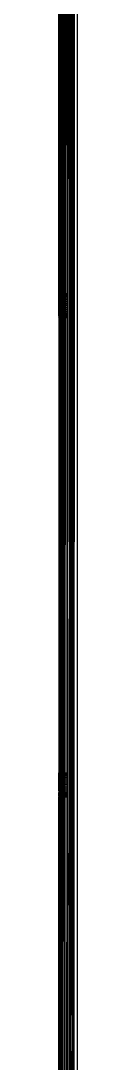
# Model space of a CAD drawing. Header units: inches. Extents: x 12 to 4609, y 5 to 3256.
# Drawn here: x 783.7 to 787.5, y 2033.7 to 2251.2 of the extents above; entities that cross this region are included whole.
import ezdxf

# ---------------------------------------------------------------- set-up
doc = ezdxf.new("R2010")
doc.units = ezdxf.units.IN
doc.header["$MEASUREMENT"] = 0

msp = doc.modelspace()

# ---------------------------------------------------------------- linework, layer by layer
for p, q in [((784.43, 2546.79), (784.12, 1736.45)), ((784.43, 2546.79), (784.32, 1736.72)), ((785.78, 2545.65), (785.27, 1737.59)), ((785.38, 1737.68), (785.78, 2545.65)), ((785.84, 1967.94), (786.32, 2545.27)), ((786.1, 2545.42), (785.89, 2126.46)), ((786.16, 2119.53), (786.16, 2545.38)), ((786.32, 2545.27), (786.16, 1952.31)), ((786.16, 2119.53), (786.32, 2545.27)), ((786.9, 2544.89), (786.32, 1738.35)), ((786.56, 2154.06), (786.44, 2545.19)), ((786.52, 2088.18), (786.44, 2545.19)), ((786.5, 2043.73), (786.44, 2545.19)), ((786.53, 2545.13), (786.59, 2212.41)), ((786.9, 2544.89), (786.78, 1738.65)), ((787.49, 2544.51), (787.49, 1739.11)), ((785.94, 2295.26), (785.89, 2126.46)), ((786.01, 1738.14), (785.94, 2295.26)), ((783.69, 2194.31), (783.69, 2289.31)), ((783.75, 2289.31), (783.75, 2194.31)), ((783.83, 2194.31), (783.85, 2289.31)), ((783.93, 2289.31), (783.93, 2194.31)), ((784.05, 2194.31), (784.07, 2289.31)), ((784.26, 2289.31), (784.23, 2194.31)), ((784.62, 2194.31), (784.66, 2289.31)), ((784.79, 2289.31), (784.79, 2194.31)), ((784.83, 2289.31), (784.82, 2194.31)), ((785.08, 2194.31), (785.13, 2289.31)), ((785.35, 2289.31), (785.33, 2194.31)), ((786.62, 2257.26), (786.59, 2212.41)), ((786.59, 2212.41), (786.56, 2154.06)), ((783.69, 2194.27), (783.69, 2194.31)), ((783.69, 2194.31), (783.75, 2194.31)), ((783.69, 2194.16), (783.69, 2194.27)), ((783.69, 2194.27), (783.75, 2194.27)), ((783.69, 2194.16), (783.75, 2194.16)), ((783.69, 2193.97), (783.69, 2194.16)), ((783.75, 2194.31), (783.83, 2194.31)), ((783.75, 2194.31), (783.75, 2194.27)), ((783.75, 2194.27), (783.83, 2194.27)), ((783.75, 2194.27), (783.75, 2194.16)), ((783.75, 2194.16), (783.83, 2194.16)), ((783.75, 2194.16), (783.75, 2193.97)), ((783.83, 2194.31), (783.93, 2194.31)), ((783.83, 2194.27), (783.83, 2194.31)), ((783.83, 2194.27), (783.93, 2194.27)), ((783.83, 2194.16), (783.83, 2194.27)), ((783.83, 2194.16), (783.93, 2194.16)), ((783.83, 2193.97), (783.83, 2194.16)), ((783.93, 2194.31), (784.05, 2194.31)), ((783.93, 2194.31), (783.93, 2194.27)), ((783.93, 2194.27), (784.05, 2194.27)), ((783.93, 2194.27), (783.93, 2194.16)), ((783.93, 2194.16), (784.05, 2194.16)), ((783.93, 2194.16), (783.93, 2193.97)), ((784.05, 2194.31), (784.23, 2194.31)), ((784.05, 2194.27), (784.05, 2194.31)), ((784.05, 2194.27), (784.23, 2194.27)), ((784.05, 2194.16), (784.05, 2194.27)), ((784.05, 2194.16), (784.23, 2194.16)), ((784.05, 2193.97), (784.05, 2194.16)), ((784.23, 2194.31), (784.23, 2194.27)), ((784.23, 2194.27), (784.23, 2194.16)), ((784.23, 2194.16), (784.23, 2193.97)), ((784.62, 2194.31), (784.79, 2194.31)), ((784.62, 2194.27), (784.62, 2194.31)), ((784.62, 2194.27), (784.79, 2194.27)), ((784.62, 2194.16), (784.62, 2194.27)), ((784.62, 2194.16), (784.79, 2194.16)), ((784.62, 2193.97), (784.62, 2194.16)), ((784.79, 2194.31), (784.82, 2194.31)), ((784.79, 2194.31), (784.79, 2194.27)), ((784.79, 2194.27), (784.82, 2194.27)), ((784.79, 2194.27), (784.79, 2194.16)), ((784.79, 2194.16), (784.82, 2194.16)), ((784.79, 2194.16), (784.79, 2193.97)), ((784.82, 2194.31), (785.08, 2194.31)), ((784.82, 2194.31), (784.82, 2194.27)), ((784.82, 2194.27), (785.08, 2194.27)), ((784.82, 2194.27), (784.82, 2194.16)), ((784.82, 2194.16), (785.08, 2194.16)), ((784.82, 2194.16), (784.82, 2193.97)), ((785.08, 2194.31), (785.33, 2194.31)), ((785.08, 2194.27), (785.08, 2194.31)), ((785.08, 2194.27), (785.33, 2194.27)), ((785.08, 2194.16), (785.08, 2194.27)), ((785.08, 2194.16), (785.33, 2194.16)), ((785.08, 2193.97), (785.08, 2194.16)), ((785.33, 2194.31), (785.33, 2194.27)), ((785.33, 2194.27), (785.33, 2194.16)), ((785.33, 2194.16), (785.33, 2193.97)), ((783.69, 2193.72), (783.69, 2193.97)), ((783.69, 2193.97), (783.75, 2193.97)), ((783.69, 2193.42), (783.69, 2193.72)), ((783.69, 2193.72), (783.75, 2193.72)), ((783.69, 2193.06), (783.69, 2193.42)), ((783.69, 2193.42), (783.75, 2193.42)), ((783.69, 2192.66), (783.69, 2193.06)), ((783.69, 2193.06), (783.75, 2193.06)), ((783.69, 2192.24), (783.69, 2192.66)), ((783.69, 2192.66), (783.75, 2192.66)), ((783.69, 2192.24), (783.75, 2192.24)), ((783.69, 2191.81), (783.69, 2192.24)), ((783.75, 2193.97), (783.83, 2193.97)), ((783.75, 2193.97), (783.75, 2193.72)), ((783.75, 2193.72), (783.83, 2193.72)), ((783.75, 2193.72), (783.75, 2193.42)), ((783.75, 2193.42), (783.83, 2193.42)), ((783.75, 2193.42), (783.75, 2193.06)), ((783.75, 2193.06), (783.83, 2193.06)), ((783.75, 2193.06), (783.75, 2192.66)), ((783.75, 2192.66), (783.83, 2192.66)), ((783.75, 2192.66), (783.75, 2192.24)), ((783.75, 2192.24), (783.83, 2192.24)), ((783.75, 2192.24), (783.75, 2191.81)), ((783.83, 2193.97), (783.93, 2193.97)), ((783.83, 2193.72), (783.83, 2193.97)), ((783.83, 2193.72), (783.93, 2193.72)), ((783.83, 2193.42), (783.83, 2193.72)), ((783.83, 2193.42), (783.93, 2193.42)), ((783.83, 2193.06), (783.83, 2193.42)), ((783.83, 2193.06), (783.93, 2193.06)), ((783.83, 2192.66), (783.83, 2193.06)), ((783.83, 2192.66), (783.93, 2192.66)), ((783.83, 2192.24), (783.83, 2192.66)), ((783.83, 2192.24), (783.93, 2192.24)), ((783.83, 2191.81), (783.83, 2192.24)), ((783.93, 2193.97), (784.05, 2193.97)), ((783.93, 2193.97), (783.93, 2193.72)), ((783.93, 2193.72), (784.05, 2193.72)), ((783.93, 2193.72), (783.93, 2193.42)), ((783.93, 2193.42), (784.05, 2193.42)), ((783.93, 2193.42), (783.93, 2193.06)), ((783.93, 2193.06), (784.05, 2193.06)), ((783.93, 2193.06), (783.93, 2192.66)), ((783.93, 2192.66), (784.05, 2192.66)), ((783.93, 2192.66), (783.93, 2192.24)), ((783.93, 2192.24), (784.05, 2192.24)), ((783.93, 2192.24), (783.93, 2191.81)), ((784.05, 2193.97), (784.23, 2193.97)), ((784.05, 2193.72), (784.05, 2193.97)), ((784.05, 2193.72), (784.23, 2193.72)), ((784.05, 2193.42), (784.05, 2193.72)), ((784.05, 2193.42), (784.23, 2193.42)), ((784.05, 2193.06), (784.05, 2193.42)), ((784.05, 2193.06), (784.23, 2193.06)), ((784.05, 2192.66), (784.05, 2193.06)), ((784.05, 2192.66), (784.23, 2192.66)), ((784.05, 2192.24), (784.05, 2192.66)), ((784.05, 2192.24), (784.23, 2192.24)), ((784.05, 2191.81), (784.05, 2192.24)), ((784.23, 2193.97), (784.23, 2193.72)), ((784.23, 2193.72), (784.23, 2193.42)), ((784.23, 2193.42), (784.23, 2193.06)), ((784.23, 2193.06), (784.23, 2192.66)), ((784.23, 2192.66), (784.23, 2192.24)), ((784.23, 2192.24), (784.23, 2191.81)), ((784.62, 2193.97), (784.79, 2193.97)), ((784.62, 2193.72), (784.62, 2193.97)), ((784.62, 2193.72), (784.79, 2193.72)), ((784.62, 2193.42), (784.62, 2193.72)), ((784.62, 2193.42), (784.79, 2193.42)), ((784.62, 2193.06), (784.62, 2193.42)), ((784.62, 2193.06), (784.79, 2193.06)), ((784.62, 2192.66), (784.62, 2193.06)), ((784.62, 2192.66), (784.79, 2192.66)), ((784.62, 2192.24), (784.62, 2192.66)), ((784.62, 2192.24), (784.79, 2192.24)), ((784.62, 2191.81), (784.62, 2192.24)), ((784.79, 2193.97), (784.82, 2193.97)), ((784.79, 2193.97), (784.79, 2193.72)), ((784.79, 2193.72), (784.82, 2193.72)), ((784.79, 2193.72), (784.79, 2193.42)), ((784.79, 2193.42), (784.82, 2193.42)), ((784.79, 2193.42), (784.79, 2193.06)), ((784.79, 2193.06), (784.82, 2193.06)), ((784.79, 2193.06), (784.79, 2192.66)), ((784.79, 2192.66), (784.82, 2192.66)), ((784.79, 2192.66), (784.79, 2192.24)), ((784.79, 2192.24), (784.82, 2192.24)), ((784.79, 2192.24), (784.79, 2191.81)), ((784.82, 2193.97), (785.08, 2193.97)), ((784.82, 2193.97), (784.82, 2193.72)), ((784.82, 2193.72), (785.08, 2193.72)), ((784.82, 2193.72), (784.82, 2193.42)), ((784.82, 2193.42), (785.08, 2193.42)), ((784.82, 2193.42), (784.82, 2193.06)), ((784.82, 2193.06), (785.08, 2193.06)), ((784.82, 2193.06), (784.82, 2192.66)), ((784.82, 2192.66), (785.08, 2192.66)), ((784.82, 2192.66), (784.82, 2192.24)), ((784.82, 2192.24), (785.08, 2192.24)), ((784.82, 2192.24), (784.82, 2191.81)), ((785.08, 2193.97), (785.33, 2193.97)), ((785.08, 2193.72), (785.08, 2193.97)), ((785.08, 2193.72), (785.33, 2193.72)), ((785.08, 2193.42), (785.08, 2193.72)), ((785.08, 2193.42), (785.33, 2193.42)), ((785.08, 2193.06), (785.08, 2193.42)), ((785.08, 2193.06), (785.33, 2193.06)), ((785.08, 2192.66), (785.08, 2193.06)), ((785.08, 2192.66), (785.33, 2192.66)), ((785.08, 2192.24), (785.08, 2192.66)), ((785.08, 2192.24), (785.33, 2192.24)), ((785.08, 2191.81), (785.08, 2192.24)), ((785.33, 2193.97), (785.33, 2193.72)), ((785.33, 2193.72), (785.33, 2193.42)), ((785.33, 2193.42), (785.33, 2193.06)), ((785.33, 2193.06), (785.33, 2192.66)), ((785.33, 2192.66), (785.33, 2192.24)), ((785.33, 2192.24), (785.33, 2191.81)), ((783.75, 2191.81), (783.69, 2191.81)), ((783.69, 2191.37), (783.69, 2191.81)), ((783.69, 2190.95), (783.69, 2191.37)), ((783.69, 2191.37), (783.75, 2191.37)), ((783.69, 2190.56), (783.69, 2190.95)), ((783.69, 2190.95), (783.75, 2190.95)), ((783.69, 2190.2), (783.69, 2190.56)), ((783.69, 2190.56), (783.75, 2190.56)), ((783.69, 2189.89), (783.69, 2190.2)), ((783.69, 2190.2), (783.75, 2190.2)), ((783.69, 2189.64), (783.69, 2189.89)), ((783.69, 2189.89), (783.75, 2189.89)), ((783.83, 2191.81), (783.75, 2191.81)), ((783.75, 2191.81), (783.75, 2191.37)), ((783.75, 2191.37), (783.83, 2191.37)), ((783.75, 2191.37), (783.75, 2190.95)), ((783.75, 2190.95), (783.83, 2190.95)), ((783.75, 2190.95), (783.75, 2190.56)), ((783.75, 2190.56), (783.83, 2190.56)), ((783.75, 2190.56), (783.75, 2190.2)), ((783.75, 2190.2), (783.83, 2190.2)), ((783.75, 2190.2), (783.75, 2189.89)), ((783.75, 2189.89), (783.83, 2189.89)), ((783.75, 2189.89), (783.75, 2189.64)), ((783.93, 2191.81), (783.83, 2191.81)), ((783.83, 2191.37), (783.83, 2191.81)), ((783.83, 2191.37), (783.93, 2191.37)), ((783.83, 2190.95), (783.83, 2191.37)), ((783.83, 2190.95), (783.93, 2190.95)), ((783.83, 2190.56), (783.83, 2190.95)), ((783.83, 2190.56), (783.93, 2190.56)), ((783.83, 2190.2), (783.83, 2190.56)), ((783.83, 2190.2), (783.93, 2190.2)), ((783.83, 2189.89), (783.83, 2190.2)), ((783.83, 2189.89), (783.93, 2189.89)), ((783.83, 2189.64), (783.83, 2189.89)), ((784.05, 2191.81), (783.93, 2191.81)), ((783.93, 2191.81), (783.93, 2191.37)), ((783.93, 2191.37), (784.05, 2191.37)), ((783.93, 2191.37), (783.93, 2190.95)), ((783.93, 2190.95), (784.05, 2190.95)), ((783.93, 2190.95), (783.93, 2190.56)), ((783.93, 2190.56), (784.05, 2190.56)), ((783.93, 2190.56), (783.93, 2190.2)), ((783.93, 2190.2), (784.05, 2190.2)), ((783.93, 2190.2), (783.93, 2189.89)), ((783.93, 2189.89), (784.05, 2189.89)), ((783.93, 2189.89), (783.93, 2189.64)), ((784.23, 2191.81), (784.05, 2191.81)), ((784.05, 2191.37), (784.05, 2191.81)), ((784.05, 2191.37), (784.23, 2191.37)), ((784.05, 2190.95), (784.05, 2191.37)), ((784.05, 2190.95), (784.23, 2190.95)), ((784.05, 2190.56), (784.05, 2190.95)), ((784.05, 2190.56), (784.23, 2190.56)), ((784.05, 2190.2), (784.05, 2190.56)), ((784.05, 2190.2), (784.23, 2190.2)), ((784.05, 2189.89), (784.05, 2190.2)), ((784.05, 2189.89), (784.23, 2189.89)), ((784.05, 2189.64), (784.05, 2189.89)), ((784.23, 2191.81), (784.23, 2191.37)), ((784.23, 2191.37), (784.23, 2190.95)), ((784.23, 2190.95), (784.23, 2190.56)), ((784.23, 2190.56), (784.23, 2190.2)), ((784.23, 2190.2), (784.23, 2189.89)), ((784.23, 2189.89), (784.23, 2189.64)), ((784.79, 2191.81), (784.62, 2191.81)), ((784.62, 2191.37), (784.62, 2191.81)), ((784.62, 2191.37), (784.79, 2191.37)), ((784.62, 2190.95), (784.62, 2191.37)), ((784.62, 2190.95), (784.79, 2190.95)), ((784.62, 2190.56), (784.62, 2190.95)), ((784.62, 2190.56), (784.79, 2190.56)), ((784.62, 2190.2), (784.62, 2190.56)), ((784.62, 2190.2), (784.79, 2190.2)), ((784.62, 2189.89), (784.62, 2190.2)), ((784.62, 2189.89), (784.79, 2189.89)), ((784.62, 2189.64), (784.62, 2189.89)), ((784.82, 2191.81), (784.79, 2191.81)), ((784.79, 2191.81), (784.79, 2191.37)), ((784.79, 2191.37), (784.82, 2191.37)), ((784.79, 2191.37), (784.79, 2190.95)), ((784.79, 2190.95), (784.82, 2190.95)), ((784.79, 2190.95), (784.79, 2190.56)), ((784.79, 2190.56), (784.82, 2190.56)), ((784.79, 2190.56), (784.79, 2190.2)), ((784.79, 2190.2), (784.82, 2190.2)), ((784.79, 2190.2), (784.79, 2189.89)), ((784.79, 2189.89), (784.82, 2189.89)), ((784.79, 2189.89), (784.79, 2189.64)), ((785.08, 2191.81), (784.82, 2191.81)), ((784.82, 2191.81), (784.82, 2191.37)), ((784.82, 2191.37), (785.08, 2191.37)), ((784.82, 2191.37), (784.82, 2190.95)), ((784.82, 2190.95), (785.08, 2190.95)), ((784.82, 2190.95), (784.82, 2190.56)), ((784.82, 2190.56), (785.08, 2190.56)), ((784.82, 2190.56), (784.82, 2190.2)), ((784.82, 2190.2), (785.08, 2190.2)), ((784.82, 2190.2), (784.82, 2189.89)), ((784.82, 2189.89), (785.08, 2189.89)), ((784.82, 2189.89), (784.82, 2189.64)), ((785.33, 2191.81), (785.08, 2191.81)), ((785.08, 2191.37), (785.08, 2191.81)), ((785.08, 2191.37), (785.33, 2191.37)), ((785.08, 2190.95), (785.08, 2191.37)), ((785.08, 2190.95), (785.33, 2190.95)), ((785.08, 2190.56), (785.08, 2190.95)), ((785.08, 2190.56), (785.33, 2190.56)), ((785.08, 2190.2), (785.08, 2190.56)), ((785.08, 2190.2), (785.33, 2190.2)), ((785.08, 2189.89), (785.08, 2190.2)), ((785.08, 2189.89), (785.33, 2189.89)), ((785.08, 2189.64), (785.08, 2189.89)), ((785.33, 2191.81), (785.33, 2191.37)), ((785.33, 2191.37), (785.33, 2190.95)), ((785.33, 2190.95), (785.33, 2190.56)), ((785.33, 2190.56), (785.33, 2190.2)), ((785.33, 2190.2), (785.33, 2189.89)), ((785.33, 2189.89), (785.33, 2189.64)), ((783.69, 2189.64), (783.75, 2189.64)), ((783.69, 2189.64), (783.69, 2189.46)), ((783.69, 2189.35), (783.69, 2189.46)), ((783.69, 2189.46), (783.75, 2189.46)), ((783.69, 2189.35), (783.69, 2189.31)), ((783.69, 2189.35), (783.75, 2189.35)), ((783.69, 2189.31), (783.75, 2189.31)), ((783.69, 2189.31), (783.69, 2094.31)), ((783.75, 2189.64), (783.83, 2189.64)), ((783.75, 2189.64), (783.75, 2189.46)), ((783.75, 2189.46), (783.83, 2189.46)), ((783.75, 2189.46), (783.75, 2189.35)), ((783.75, 2189.35), (783.83, 2189.35)), ((783.75, 2189.35), (783.75, 2189.31)), ((783.75, 2189.31), (783.83, 2189.31)), ((783.75, 2189.31), (783.75, 2094.31)), ((783.82, 2094.31), (783.83, 2189.31)), ((783.83, 2189.64), (783.93, 2189.64)), ((783.83, 2189.46), (783.83, 2189.64)), ((783.83, 2189.46), (783.93, 2189.46)), ((783.83, 2189.35), (783.83, 2189.46)), ((783.83, 2189.35), (783.93, 2189.35)), ((783.83, 2189.31), (783.83, 2189.35)), ((783.83, 2189.31), (783.93, 2189.31)), ((783.93, 2189.31), (783.92, 2094.31)), ((783.93, 2189.64), (784.05, 2189.64)), ((783.93, 2189.64), (783.93, 2189.46)), ((783.93, 2189.46), (784.05, 2189.46)), ((783.93, 2189.46), (783.93, 2189.35)), ((783.93, 2189.35), (784.05, 2189.35)), ((783.93, 2189.35), (783.93, 2189.31)), ((783.93, 2189.31), (784.05, 2189.31)), ((784.05, 2189.31), (783.99, 2094.31)), ((784.03, 2094.31), (784.05, 2189.31)), ((784.05, 2189.64), (784.23, 2189.64)), ((784.05, 2189.46), (784.05, 2189.64)), ((784.05, 2189.46), (784.23, 2189.46)), ((784.05, 2189.35), (784.05, 2189.46)), ((784.05, 2189.35), (784.23, 2189.35)), ((784.05, 2189.31), (784.05, 2189.35)), ((784.05, 2189.31), (784.23, 2189.31)), ((784.23, 2189.31), (784.21, 2094.31)), ((784.23, 2189.64), (784.23, 2189.46)), ((784.23, 2189.46), (784.23, 2189.35)), ((784.23, 2189.35), (784.23, 2189.31)), ((784.58, 2094.31), (784.62, 2189.31)), ((784.62, 2189.64), (784.79, 2189.64)), ((784.62, 2189.46), (784.62, 2189.64)), ((784.62, 2189.46), (784.79, 2189.46)), ((784.62, 2189.35), (784.62, 2189.46)), ((784.62, 2189.35), (784.79, 2189.35)), ((784.62, 2189.31), (784.62, 2189.35)), ((784.62, 2189.31), (784.79, 2189.31)), ((784.79, 2189.31), (784.78, 2094.31)), ((784.79, 2189.64), (784.82, 2189.64)), ((784.79, 2189.64), (784.79, 2189.46)), ((784.79, 2189.46), (784.82, 2189.46)), ((784.79, 2189.46), (784.79, 2189.35)), ((784.79, 2189.35), (784.82, 2189.35)), ((784.79, 2189.35), (784.79, 2189.31)), ((784.79, 2189.31), (784.82, 2189.31)), ((784.82, 2189.64), (785.08, 2189.64)), ((784.82, 2189.64), (784.82, 2189.46)), ((784.82, 2189.46), (785.08, 2189.46)), ((784.82, 2189.46), (784.82, 2189.35)), ((784.82, 2189.35), (785.08, 2189.35)), ((784.82, 2189.35), (784.82, 2189.31)), ((784.82, 2189.31), (785.08, 2189.31)), ((784.82, 2189.31), (784.82, 2094.31)), ((785.03, 2094.31), (785.08, 2189.31)), ((785.08, 2189.64), (785.33, 2189.64)), ((785.08, 2189.46), (785.08, 2189.64)), ((785.08, 2189.46), (785.33, 2189.46)), ((785.08, 2189.35), (785.08, 2189.46)), ((785.08, 2189.35), (785.33, 2189.35)), ((785.08, 2189.31), (785.08, 2189.35)), ((785.08, 2189.31), (785.33, 2189.31)), ((785.33, 2189.31), (785.32, 2094.31)), ((785.33, 2189.64), (785.33, 2189.46)), ((785.33, 2189.46), (785.33, 2189.35)), ((785.33, 2189.35), (785.33, 2189.31)), ((786.56, 2154.06), (786.52, 2088.18)), ((785.84, 1967.94), (785.89, 2126.46)), ((786.01, 1738.14), (786.16, 2119.53)), ((786.16, 1952.31), (786.16, 2119.53)), ((783.69, 2094.27), (783.69, 2094.31)), ((783.69, 2094.31), (783.75, 2094.31)), ((783.69, 2094.16), (783.69, 2094.27)), ((783.69, 2094.27), (783.75, 2094.27)), ((783.69, 2093.97), (783.69, 2094.16)), ((783.69, 2094.16), (783.75, 2094.16)), ((783.75, 2094.31), (783.82, 2094.31)), ((783.75, 2094.31), (783.75, 2094.27)), ((783.75, 2094.27), (783.82, 2094.27)), ((783.75, 2094.27), (783.75, 2094.16)), ((783.75, 2094.16), (783.82, 2094.16)), ((783.75, 2094.16), (783.75, 2093.97)), ((783.82, 2094.31), (783.92, 2094.31)), ((783.82, 2094.27), (783.82, 2094.31)), ((783.82, 2094.27), (783.92, 2094.27)), ((783.82, 2094.16), (783.82, 2094.27)), ((783.82, 2094.16), (783.92, 2094.16)), ((783.82, 2093.97), (783.82, 2094.16)), ((783.92, 2094.31), (783.99, 2094.31)), ((783.92, 2094.31), (783.92, 2094.27)), ((783.92, 2094.27), (783.99, 2094.27)), ((783.92, 2094.27), (783.92, 2094.16)), ((783.92, 2094.16), (783.99, 2094.16)), ((783.92, 2094.16), (783.92, 2093.97)), ((783.99, 2094.31), (784.03, 2094.31)), ((783.99, 2094.31), (783.99, 2094.27)), ((783.99, 2094.27), (784.03, 2094.27)), ((783.99, 2094.27), (783.99, 2094.16)), ((783.99, 2094.16), (784.03, 2094.16)), ((783.99, 2094.16), (783.99, 2093.97)), ((784.03, 2094.31), (784.21, 2094.31)), ((784.03, 2094.27), (784.03, 2094.31)), ((784.03, 2094.27), (784.21, 2094.27)), ((784.03, 2094.16), (784.03, 2094.27)), ((784.03, 2094.16), (784.21, 2094.16)), ((784.03, 2093.97), (784.03, 2094.16)), ((784.21, 2094.31), (784.21, 2094.27)), ((784.21, 2094.27), (784.21, 2094.16)), ((784.21, 2094.16), (784.21, 2093.97)), ((784.58, 2094.31), (784.78, 2094.31)), ((784.58, 2094.27), (784.58, 2094.31)), ((784.58, 2094.27), (784.78, 2094.27)), ((784.58, 2094.16), (784.58, 2094.27)), ((784.58, 2094.16), (784.78, 2094.16)), ((784.58, 2093.97), (784.58, 2094.16)), ((784.78, 2094.31), (784.82, 2094.31)), ((784.78, 2094.31), (784.78, 2094.27)), ((784.78, 2094.27), (784.82, 2094.27)), ((784.78, 2094.27), (784.78, 2094.16)), ((784.78, 2094.16), (784.82, 2094.16)), ((784.78, 2094.16), (784.78, 2093.97)), ((784.82, 2094.31), (785.03, 2094.31)), ((784.82, 2094.31), (784.82, 2094.27)), ((784.82, 2094.27), (785.03, 2094.27)), ((784.82, 2094.27), (784.82, 2094.16)), ((784.82, 2094.16), (785.03, 2094.16)), ((784.82, 2094.16), (784.82, 2093.97)), ((785.03, 2094.31), (785.32, 2094.31)), ((785.03, 2094.27), (785.03, 2094.31)), ((785.03, 2094.27), (785.32, 2094.27)), ((785.03, 2094.16), (785.03, 2094.27)), ((785.03, 2094.16), (785.32, 2094.16)), ((785.03, 2093.97), (785.03, 2094.16)), ((785.32, 2094.31), (785.32, 2094.27)), ((785.32, 2094.27), (785.32, 2094.16)), ((785.32, 2094.16), (785.32, 2093.97)), ((783.69, 2093.72), (783.69, 2093.97)), ((783.69, 2093.97), (783.75, 2093.97)), ((783.69, 2093.42), (783.69, 2093.72)), ((783.69, 2093.72), (783.75, 2093.72)), ((783.69, 2093.06), (783.69, 2093.42)), ((783.69, 2093.42), (783.75, 2093.42)), ((783.69, 2092.66), (783.69, 2093.06)), ((783.69, 2093.06), (783.75, 2093.06)), ((783.69, 2092.24), (783.69, 2092.66)), ((783.69, 2092.66), (783.75, 2092.66)), ((783.69, 2092.24), (783.75, 2092.24)), ((783.69, 2091.81), (783.69, 2092.24)), ((783.75, 2093.97), (783.82, 2093.97)), ((783.75, 2093.97), (783.75, 2093.72)), ((783.75, 2093.72), (783.82, 2093.72)), ((783.75, 2093.72), (783.75, 2093.42)), ((783.75, 2093.42), (783.82, 2093.42)), ((783.75, 2093.42), (783.75, 2093.06)), ((783.75, 2093.06), (783.82, 2093.06)), ((783.75, 2093.06), (783.75, 2092.66)), ((783.75, 2092.66), (783.82, 2092.66)), ((783.75, 2092.66), (783.75, 2092.24)), ((783.75, 2092.24), (783.82, 2092.24)), ((783.75, 2092.24), (783.75, 2091.81)), ((783.82, 2093.97), (783.92, 2093.97)), ((783.82, 2093.72), (783.82, 2093.97)), ((783.82, 2093.72), (783.92, 2093.72)), ((783.82, 2093.42), (783.82, 2093.72)), ((783.82, 2093.42), (783.92, 2093.42)), ((783.82, 2093.06), (783.82, 2093.42)), ((783.82, 2093.06), (783.92, 2093.06)), ((783.82, 2092.66), (783.82, 2093.06)), ((783.82, 2092.66), (783.92, 2092.66)), ((783.82, 2092.24), (783.82, 2092.66)), ((783.82, 2092.24), (783.92, 2092.24)), ((783.82, 2091.81), (783.82, 2092.24)), ((783.92, 2093.97), (783.99, 2093.97)), ((783.92, 2093.97), (783.92, 2093.72)), ((783.92, 2093.72), (783.99, 2093.72)), ((783.92, 2093.72), (783.92, 2093.42)), ((783.92, 2093.42), (783.99, 2093.42)), ((783.92, 2093.42), (783.92, 2093.06)), ((783.92, 2093.06), (783.99, 2093.06)), ((783.92, 2093.06), (783.92, 2092.66)), ((783.92, 2092.66), (783.99, 2092.66)), ((783.92, 2092.66), (783.92, 2092.24)), ((783.92, 2092.24), (783.99, 2092.24)), ((783.92, 2092.24), (783.92, 2091.81)), ((783.99, 2093.97), (784.03, 2093.97)), ((783.99, 2093.97), (783.99, 2093.72)), ((783.99, 2093.72), (784.03, 2093.72)), ((783.99, 2093.72), (783.99, 2093.42)), ((783.99, 2093.42), (784.03, 2093.42)), ((783.99, 2093.42), (783.99, 2093.06)), ((783.99, 2093.06), (784.03, 2093.06)), ((783.99, 2093.06), (783.99, 2092.66)), ((783.99, 2092.66), (784.03, 2092.66)), ((783.99, 2092.66), (783.99, 2092.24)), ((783.99, 2092.24), (784.03, 2092.24)), ((783.99, 2092.24), (783.99, 2091.81)), ((784.03, 2093.97), (784.21, 2093.97)), ((784.03, 2093.72), (784.03, 2093.97)), ((784.03, 2093.72), (784.21, 2093.72)), ((784.03, 2093.42), (784.03, 2093.72)), ((784.03, 2093.42), (784.21, 2093.42)), ((784.03, 2093.06), (784.03, 2093.42)), ((784.03, 2093.06), (784.21, 2093.06)), ((784.03, 2092.66), (784.03, 2093.06)), ((784.03, 2092.66), (784.21, 2092.66)), ((784.03, 2092.24), (784.03, 2092.66)), ((784.03, 2092.24), (784.21, 2092.24)), ((784.03, 2091.81), (784.03, 2092.24)), ((784.21, 2093.97), (784.21, 2093.72)), ((784.21, 2093.72), (784.21, 2093.42)), ((784.21, 2093.42), (784.21, 2093.06)), ((784.21, 2093.06), (784.21, 2092.66)), ((784.21, 2092.66), (784.21, 2092.24)), ((784.21, 2092.24), (784.21, 2091.81)), ((784.58, 2093.97), (784.78, 2093.97)), ((784.58, 2093.72), (784.58, 2093.97)), ((784.58, 2093.72), (784.78, 2093.72)), ((784.58, 2093.42), (784.58, 2093.72)), ((784.58, 2093.42), (784.78, 2093.42)), ((784.58, 2093.06), (784.58, 2093.42)), ((784.58, 2093.06), (784.78, 2093.06)), ((784.58, 2092.66), (784.58, 2093.06)), ((784.58, 2092.66), (784.78, 2092.66)), ((784.58, 2092.24), (784.58, 2092.66)), ((784.58, 2092.24), (784.78, 2092.24)), ((784.58, 2091.81), (784.58, 2092.24)), ((784.78, 2093.97), (784.82, 2093.97)), ((784.78, 2093.97), (784.78, 2093.72)), ((784.78, 2093.72), (784.82, 2093.72)), ((784.78, 2093.72), (784.78, 2093.42)), ((784.78, 2093.42), (784.82, 2093.42)), ((784.78, 2093.42), (784.78, 2093.06)), ((784.78, 2093.06), (784.82, 2093.06)), ((784.78, 2093.06), (784.78, 2092.66)), ((784.78, 2092.66), (784.82, 2092.66)), ((784.78, 2092.66), (784.78, 2092.24)), ((784.78, 2092.24), (784.82, 2092.24)), ((784.78, 2092.24), (784.78, 2091.81)), ((784.82, 2093.97), (785.03, 2093.97)), ((784.82, 2093.97), (784.82, 2093.72)), ((784.82, 2093.72), (785.03, 2093.72)), ((784.82, 2093.72), (784.82, 2093.42)), ((784.82, 2093.42), (785.02, 2093.42)), ((784.82, 2093.42), (784.82, 2093.06)), ((784.82, 2093.06), (785.02, 2093.06)), ((784.82, 2093.06), (784.82, 2092.66)), ((784.82, 2092.66), (785.02, 2092.66)), ((784.82, 2092.66), (784.82, 2092.24)), ((784.82, 2092.24), (785.02, 2092.24)), ((784.82, 2092.24), (784.82, 2091.81)), ((785.02, 2093.42), (785.03, 2093.72)), ((785.02, 2093.42), (785.32, 2093.42)), ((785.02, 2093.06), (785.02, 2093.42)), ((785.02, 2093.06), (785.32, 2093.06)), ((785.02, 2092.66), (785.02, 2093.06)), ((785.02, 2092.66), (785.32, 2092.66)), ((785.02, 2092.24), (785.02, 2092.66)), ((785.02, 2092.24), (785.32, 2092.24)), ((785.02, 2091.81), (785.02, 2092.24)), ((785.03, 2093.97), (785.32, 2093.97)), ((785.03, 2093.72), (785.03, 2093.97)), ((785.03, 2093.72), (785.32, 2093.72)), ((785.32, 2093.97), (785.32, 2093.72)), ((785.32, 2093.72), (785.32, 2093.42)), ((785.32, 2093.42), (785.32, 2093.06)), ((785.32, 2093.06), (785.32, 2092.66)), ((785.32, 2092.66), (785.32, 2092.24)), ((785.32, 2092.24), (785.32, 2091.81)), ((783.75, 2091.81), (783.69, 2091.81)), ((783.69, 2091.37), (783.69, 2091.81)), ((783.69, 2090.95), (783.69, 2091.37)), ((783.69, 2091.37), (783.75, 2091.37)), ((783.69, 2090.56), (783.69, 2090.95)), ((783.69, 2090.95), (783.75, 2090.95)), ((783.69, 2090.56), (783.69, 2090.2)), ((783.69, 2090.56), (783.75, 2090.56)), ((783.69, 2089.89), (783.69, 2090.2)), ((783.69, 2090.2), (783.75, 2090.2)), ((783.69, 2089.64), (783.69, 2089.89)), ((783.69, 2089.89), (783.75, 2089.89)), ((783.82, 2091.81), (783.75, 2091.81)), ((783.75, 2091.81), (783.75, 2091.37)), ((783.75, 2091.37), (783.82, 2091.37)), ((783.75, 2091.37), (783.75, 2090.95)), ((783.75, 2090.95), (783.82, 2090.95)), ((783.75, 2090.95), (783.75, 2090.56)), ((783.75, 2090.56), (783.82, 2090.56)), ((783.75, 2090.56), (783.75, 2090.2)), ((783.75, 2090.2), (783.82, 2090.2)), ((783.75, 2090.2), (783.75, 2089.89)), ((783.75, 2089.89), (783.82, 2089.89)), ((783.75, 2089.89), (783.75, 2089.64)), ((783.92, 2091.81), (783.82, 2091.81)), ((783.82, 2091.37), (783.82, 2091.81)), ((783.82, 2091.37), (783.92, 2091.37)), ((783.82, 2090.95), (783.82, 2091.37)), ((783.82, 2090.95), (783.92, 2090.95)), ((783.82, 2090.56), (783.82, 2090.95)), ((783.82, 2090.56), (783.92, 2090.56)), ((783.82, 2090.2), (783.82, 2090.56)), ((783.82, 2090.2), (783.92, 2090.2)), ((783.82, 2089.89), (783.82, 2090.2)), ((783.82, 2089.89), (783.92, 2089.89)), ((783.82, 2089.64), (783.82, 2089.89)), ((783.99, 2091.81), (783.92, 2091.81)), ((783.92, 2091.81), (783.92, 2091.37)), ((783.92, 2091.37), (783.99, 2091.37)), ((783.92, 2091.37), (783.92, 2090.95)), ((783.92, 2090.95), (783.99, 2090.95)), ((783.92, 2090.95), (783.92, 2090.56)), ((783.92, 2090.56), (783.99, 2090.56)), ((783.92, 2090.56), (783.92, 2090.2)), ((783.92, 2090.2), (783.99, 2090.2)), ((783.92, 2090.2), (783.92, 2089.89)), ((783.92, 2089.89), (783.99, 2089.89)), ((783.92, 2089.89), (783.92, 2089.64)), ((784.03, 2091.81), (783.99, 2091.81)), ((783.99, 2091.81), (783.99, 2091.37)), ((783.99, 2091.37), (784.03, 2091.37)), ((783.99, 2091.37), (783.99, 2090.95)), ((783.99, 2090.95), (784.03, 2090.95)), ((783.99, 2090.95), (783.99, 2090.56)), ((783.99, 2090.56), (784.03, 2090.56)), ((783.99, 2090.56), (783.99, 2090.2)), ((783.99, 2090.2), (784.03, 2090.2)), ((783.99, 2090.2), (783.99, 2089.89)), ((783.99, 2089.89), (784.03, 2089.89)), ((783.99, 2089.89), (783.99, 2089.64)), ((784.21, 2091.81), (784.03, 2091.81)), ((784.03, 2091.37), (784.03, 2091.81)), ((784.03, 2091.37), (784.21, 2091.37)), ((784.03, 2090.95), (784.03, 2091.37)), ((784.03, 2090.95), (784.21, 2090.95)), ((784.03, 2090.56), (784.03, 2090.95)), ((784.03, 2090.56), (784.21, 2090.56)), ((784.03, 2090.2), (784.03, 2090.56)), ((784.03, 2090.2), (784.21, 2090.2)), ((784.03, 2089.89), (784.03, 2090.2)), ((784.03, 2089.89), (784.21, 2089.89)), ((784.03, 2089.64), (784.03, 2089.89)), ((784.21, 2091.81), (784.21, 2091.37)), ((784.21, 2091.37), (784.21, 2090.95)), ((784.21, 2090.95), (784.21, 2090.56)), ((784.21, 2090.56), (784.21, 2090.2)), ((784.21, 2090.2), (784.21, 2089.89)), ((784.21, 2089.89), (784.21, 2089.64)), ((784.78, 2091.81), (784.58, 2091.81)), ((784.58, 2091.37), (784.58, 2091.81)), ((784.58, 2091.37), (784.78, 2091.37)), ((784.58, 2090.95), (784.58, 2091.37)), ((784.58, 2090.95), (784.78, 2090.95)), ((784.58, 2090.56), (784.58, 2090.95)), ((784.58, 2090.56), (784.78, 2090.56)), ((784.58, 2090.2), (784.58, 2090.56)), ((784.58, 2090.2), (784.78, 2090.2)), ((784.58, 2089.89), (784.58, 2090.2)), ((784.58, 2089.89), (784.78, 2089.89)), ((784.58, 2089.64), (784.58, 2089.89)), ((784.82, 2091.81), (784.78, 2091.81)), ((784.78, 2091.81), (784.78, 2091.37)), ((784.78, 2091.37), (784.82, 2091.37)), ((784.78, 2091.37), (784.78, 2090.95)), ((784.78, 2090.95), (784.82, 2090.95)), ((784.78, 2090.95), (784.78, 2090.56)), ((784.78, 2090.56), (784.82, 2090.56)), ((784.78, 2090.56), (784.78, 2090.2)), ((784.78, 2090.2), (784.82, 2090.2)), ((784.78, 2090.2), (784.78, 2089.89)), ((784.78, 2089.89), (784.82, 2089.89)), ((784.78, 2089.89), (784.78, 2089.64)), ((785.02, 2091.81), (784.82, 2091.81)), ((784.82, 2091.81), (784.82, 2091.37)), ((784.82, 2091.37), (785.02, 2091.37)), ((784.82, 2091.37), (784.82, 2090.95)), ((784.82, 2090.95), (785.02, 2090.95)), ((784.82, 2090.95), (784.82, 2090.56)), ((784.82, 2090.56), (785.02, 2090.56)), ((784.82, 2090.56), (784.82, 2090.2)), ((784.82, 2090.2), (785.02, 2090.2)), ((784.82, 2090.2), (784.82, 2089.89)), ((784.82, 2089.89), (785.02, 2089.89)), ((784.82, 2089.89), (784.82, 2089.64)), ((785.32, 2091.81), (785.02, 2091.81)), ((785.02, 2091.37), (785.02, 2091.81)), ((785.02, 2091.37), (785.32, 2091.37)), ((785.02, 2090.95), (785.02, 2091.37)), ((785.02, 2090.95), (785.32, 2090.95)), ((785.02, 2090.56), (785.02, 2090.95)), ((785.02, 2090.56), (785.32, 2090.56)), ((785.02, 2090.2), (785.02, 2090.56)), ((785.02, 2090.2), (785.32, 2090.2)), ((785.02, 2089.89), (785.02, 2090.2)), ((785.02, 2089.89), (785.32, 2089.89)), ((785.02, 2089.64), (785.02, 2089.89)), ((785.32, 2091.81), (785.32, 2091.37)), ((785.32, 2091.37), (785.32, 2090.95)), ((785.32, 2090.95), (785.32, 2090.56)), ((785.32, 2090.56), (785.32, 2090.2)), ((785.32, 2090.2), (785.32, 2089.89)), ((785.32, 2089.89), (785.32, 2089.64)), ((783.69, 2089.46), (783.69, 2089.64)), ((783.69, 2089.64), (783.75, 2089.64)), ((783.69, 2089.46), (783.69, 2089.35)), ((783.69, 2089.46), (783.75, 2089.46)), ((783.69, 2089.35), (783.69, 2089.31)), ((783.69, 2089.35), (783.75, 2089.35)), ((783.69, 2089.31), (783.75, 2089.31)), ((783.69, 1994.31), (783.69, 2089.31)), ((783.75, 2089.64), (783.82, 2089.64)), ((783.75, 2089.64), (783.75, 2089.46)), ((783.75, 2089.46), (783.82, 2089.46)), ((783.75, 2089.46), (783.75, 2089.35)), ((783.75, 2089.35), (783.82, 2089.35)), ((783.75, 2089.35), (783.75, 2089.31)), ((783.75, 2089.31), (783.82, 2089.31)), ((783.75, 2089.31), (783.75, 1994.31)), ((783.8, 1994.31), (783.82, 2089.31)), ((783.82, 2089.64), (783.92, 2089.64)), ((783.82, 2089.46), (783.82, 2089.64)), ((783.82, 2089.46), (783.92, 2089.46)), ((783.82, 2089.35), (783.82, 2089.46)), ((783.82, 2089.35), (783.92, 2089.35)), ((783.82, 2089.31), (783.82, 2089.35)), ((783.82, 2089.31), (783.92, 2089.31)), ((783.92, 2089.31), (783.91, 1994.31)), ((783.92, 2089.64), (783.99, 2089.64)), ((783.92, 2089.64), (783.92, 2089.46)), ((783.92, 2089.46), (783.99, 2089.46)), ((783.92, 2089.46), (783.92, 2089.35)), ((783.92, 2089.35), (783.99, 2089.35)), ((783.92, 2089.35), (783.92, 2089.31)), ((783.92, 2089.31), (783.99, 2089.31)), ((783.99, 2089.31), (783.97, 1994.31)), ((783.99, 2089.64), (784.03, 2089.64)), ((783.99, 2089.64), (783.99, 2089.46)), ((783.99, 2089.46), (784.03, 2089.46)), ((783.99, 2089.46), (783.99, 2089.35)), ((783.99, 2089.35), (784.03, 2089.35)), ((783.99, 2089.35), (783.99, 2089.31)), ((783.99, 2089.31), (784.03, 2089.31)), ((784.01, 1994.31), (784.03, 2089.31)), ((784.03, 2089.64), (784.21, 2089.64)), ((784.03, 2089.46), (784.03, 2089.64)), ((784.03, 2089.46), (784.21, 2089.46)), ((784.03, 2089.35), (784.03, 2089.46)), ((784.03, 2089.35), (784.21, 2089.35)), ((784.03, 2089.31), (784.03, 2089.35)), ((784.03, 2089.31), (784.21, 2089.31)), ((784.21, 2089.31), (784.18, 1994.31)), ((784.21, 2089.64), (784.21, 2089.46)), ((784.21, 2089.46), (784.21, 2089.35)), ((784.21, 2089.35), (784.21, 2089.31)), ((784.54, 1994.31), (784.58, 2089.31)), ((784.58, 2089.64), (784.78, 2089.64)), ((784.58, 2089.46), (784.58, 2089.64)), ((784.58, 2089.46), (784.78, 2089.46)), ((784.58, 2089.35), (784.58, 2089.46)), ((784.58, 2089.35), (784.78, 2089.35)), ((784.58, 2089.31), (784.58, 2089.35)), ((784.58, 2089.31), (784.78, 2089.31)), ((784.78, 2089.64), (784.82, 2089.64)), ((784.78, 2089.64), (784.78, 2089.46)), ((784.78, 2089.46), (784.82, 2089.46)), ((784.78, 2089.46), (784.78, 2089.35)), ((784.78, 2089.35), (784.82, 2089.35)), ((784.78, 2089.35), (784.78, 2089.31)), ((784.78, 2089.31), (784.82, 2089.31)), ((784.78, 2089.31), (784.78, 1994.31)), ((784.82, 2089.64), (785.02, 2089.64)), ((784.82, 2089.64), (784.82, 2089.46)), ((784.82, 2089.46), (785.02, 2089.46)), ((784.82, 2089.46), (784.82, 2089.35)), ((784.82, 2089.35), (785.02, 2089.35)), ((784.82, 2089.35), (784.82, 2089.31)), ((784.82, 2089.31), (785.02, 2089.31)), ((784.82, 2089.31), (784.82, 1994.31)), ((784.97, 1994.31), (785.02, 2089.31)), ((785.02, 2089.64), (785.32, 2089.64)), ((785.02, 2089.46), (785.02, 2089.64)), ((785.02, 2089.46), (785.32, 2089.46)), ((785.02, 2089.35), (785.02, 2089.46)), ((785.02, 2089.35), (785.32, 2089.35)), ((785.02, 2089.31), (785.02, 2089.35)), ((785.02, 2089.31), (785.32, 2089.31)), ((785.32, 2089.31), (785.3, 1994.31)), ((785.32, 2089.64), (785.32, 2089.46)), ((785.32, 2089.46), (785.32, 2089.35)), ((785.32, 2089.35), (785.32, 2089.31)), ((786.52, 2088.18), (786.5, 2043.73)), ((786.5, 2043.73), (786.32, 1738.35))]:
    msp.add_line(p, q)

doc.saveas('drawing.dxf')
